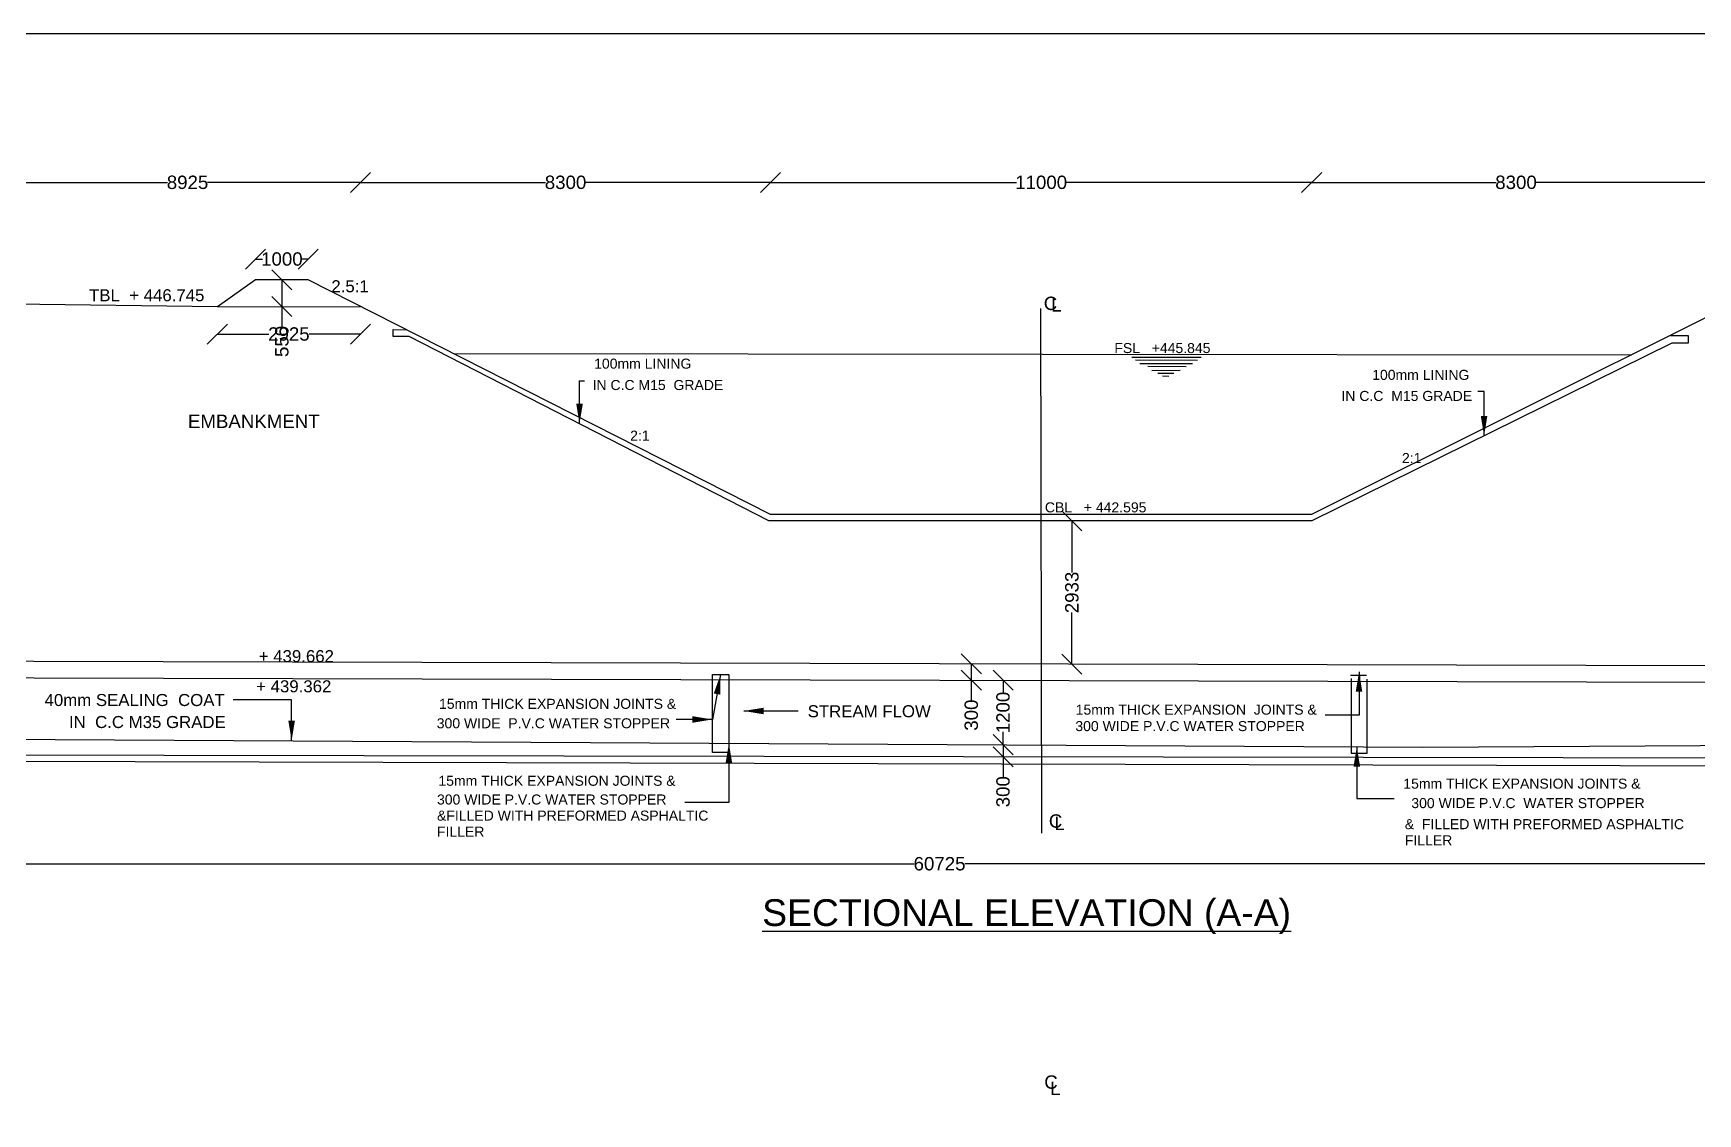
# Model space of a CAD drawing. Header units: millimetres. Extents: x 5759293 to 5767347, y 20978867 to 20983265.
# Drawn here: x 5761352 to 5763843, y 20981649 to 20983265 of the extents above; entities that cross this region are included whole.
import ezdxf

# ---------------------------------------------------------------- set-up
doc = ezdxf.new("R2010")
doc.units = ezdxf.units.MM
doc.header["$MEASUREMENT"] = 0
for name, color, linetype in [('DIMENSIONS', 7, 'Continuous'), ('DRAWING', 2, 'Continuous'), ('TEXT', 7, 'Continuous')]:
    doc.layers.add(name, color=color, linetype=linetype)
doc.styles.get("Standard").update_dxf_attribs({"font": 'arial.ttf', "height": 20})
doc.dimstyles.get("Standard").update_dxf_attribs({"dimtxt": 12, "dimasz": 30, "dimexe": 0.18, "dimexo": 0.0625, "dimgap": 0.09, "dimtad": 0, "dimdec": 0, "dimzin": 0, "dimdsep": 46, "dimtxsty": 'Standard', "dimblk": 'OBLIQUE', "dimcen": 0.09, "dimse1": 1, "dimse2": 1, "dimadec": 0, "dimazin": 0, "dimtfac": 1, "dimtdec": 0, "dimtofl": 0, "dimtmove": 0, "dimatfit": 3, "dimfxl": 1, "dimtolj": 1, "dimtzin": 0, "dimarcsym": 0})

# ---------------------------------------------------------------- blocks, each defined once
blk = doc.blocks.new('_Oblique')
at = {"color": 0, "linetype": 'ByBlock', "lineweight": -2}
blk.add_line((-0.5, -0.5), (0.5, 0.5), dxfattribs=at)
blk = doc.blocks.new('*D9')
at = {"layer": 'Defpoints', "color": 0, "transparency": 16777216}
for p in [(5761841.3, 20983042.3), (5761323.6, 20982860.3), (5761841.3, 20982856.8)]:
    blk.add_point(p, dxfattribs=at)
at = {"layer": 'DIMENSIONS', "color": 0, "lineweight": -2, "transparency": 16777216}
for p, q in [((5761323.6, 20983042.3), (5761552.4, 20983042.3)), ((5761841.3, 20983042.3), (5761612.5, 20983042.3))]:
    blk.add_line(p, q, dxfattribs=at)
at = {"layer": 'DIMENSIONS', "color": 0, "lineweight": -2, "transparency": 16777216, "xscale": 30, "yscale": 30, "zscale": 30, "rotation": 180}
blk.add_blockref('_Oblique', (5761323.6, 20983042.3), dxfattribs=at)
at = {"layer": 'DIMENSIONS', "color": 0, "lineweight": -2, "transparency": 16777216, "xscale": 30, "yscale": 30, "zscale": 30}
blk.add_blockref('_Oblique', (5761841.3, 20983042.3), dxfattribs=at)
at = {"layer": 'DIMENSIONS', "color": 0, "transparency": 16777216, "insert": (5761582.4, 20983042.3), "char_height": 20, "attachment_point": 5}
blk.add_mtext('\\A1;8925', dxfattribs=at)
blk = doc.blocks.new('*D10')
at = {"layer": 'Defpoints', "color": 0, "transparency": 16777216}
for p in [(5762455.2, 20983042.3), (5761841.3, 20982856.8), (5762455.2, 20982545.6)]:
    blk.add_point(p, dxfattribs=at)
at = {"layer": 'DIMENSIONS', "color": 0, "lineweight": -2, "transparency": 16777216}
for p, q in [((5761841.3, 20983042.3), (5762118.3, 20983042.3)), ((5762455.2, 20983042.3), (5762178.2, 20983042.3))]:
    blk.add_line(p, q, dxfattribs=at)
at = {"layer": 'DIMENSIONS', "color": 0, "lineweight": -2, "transparency": 16777216, "xscale": 30, "yscale": 30, "zscale": 30, "rotation": 180}
blk.add_blockref('_Oblique', (5761841.3, 20983042.3), dxfattribs=at)
at = {"layer": 'DIMENSIONS', "color": 0, "lineweight": -2, "transparency": 16777216, "xscale": 30, "yscale": 30, "zscale": 30}
blk.add_blockref('_Oblique', (5762455.2, 20983042.3), dxfattribs=at)
at = {"layer": 'DIMENSIONS', "color": 0, "transparency": 16777216, "insert": (5762148.2, 20983042.3), "char_height": 20, "attachment_point": 5}
blk.add_mtext('\\A1;8300', dxfattribs=at)
blk = doc.blocks.new('*D11')
at = {"layer": 'Defpoints', "color": 0, "transparency": 16777216}
for p in [(5763265, 20983042.3), (5762455.2, 20982545.6), (5763265, 20982545.6)]:
    blk.add_point(p, dxfattribs=at)
at = {"layer": 'DIMENSIONS', "color": 0, "lineweight": -2, "transparency": 16777216}
for p, q in [((5762455.2, 20983042.3), (5762823.3, 20983042.3)), ((5763265, 20983042.3), (5762896.8, 20983042.3))]:
    blk.add_line(p, q, dxfattribs=at)
at = {"layer": 'DIMENSIONS', "color": 0, "lineweight": -2, "transparency": 16777216, "xscale": 30, "yscale": 30, "zscale": 30, "rotation": 180}
blk.add_blockref('_Oblique', (5762455.2, 20983042.3), dxfattribs=at)
at = {"layer": 'DIMENSIONS', "color": 0, "lineweight": -2, "transparency": 16777216, "xscale": 30, "yscale": 30, "zscale": 30}
blk.add_blockref('_Oblique', (5763265, 20983042.3), dxfattribs=at)
at = {"layer": 'DIMENSIONS', "color": 0, "transparency": 16777216, "insert": (5762860.1, 20983042.3), "char_height": 20, "attachment_point": 5}
blk.add_mtext('\\A1;11000', dxfattribs=at)
blk = doc.blocks.new('*D12')
at = {"layer": 'Defpoints', "color": 0, "transparency": 16777216}
for p in [(5763876.8, 20983042.3), (5763876.8, 20982848.5), (5763265, 20982545.6)]:
    blk.add_point(p, dxfattribs=at)
at = {"layer": 'DIMENSIONS', "color": 0, "lineweight": -2, "transparency": 16777216}
for p, q in [((5763265, 20983042.3), (5763541, 20983042.3)), ((5763876.8, 20983042.3), (5763600.8, 20983042.3))]:
    blk.add_line(p, q, dxfattribs=at)
at = {"layer": 'DIMENSIONS', "color": 0, "lineweight": -2, "transparency": 16777216, "xscale": 30, "yscale": 30, "zscale": 30, "rotation": 180}
blk.add_blockref('_Oblique', (5763265, 20983042.3), dxfattribs=at)
at = {"layer": 'DIMENSIONS', "color": 0, "lineweight": -2, "transparency": 16777216, "xscale": 30, "yscale": 30, "zscale": 30}
blk.add_blockref('_Oblique', (5763876.8, 20983042.3), dxfattribs=at)
at = {"layer": 'DIMENSIONS', "color": 0, "transparency": 16777216, "insert": (5763570.9, 20983042.3), "char_height": 20, "attachment_point": 5}
blk.add_mtext('\\A1;8300', dxfattribs=at)
blk = doc.blocks.new('*D25')
at = {"layer": 'Defpoints', "color": 0, "transparency": 16777216}
for p in [(5760577.4, 20982123.5), (5764838.6, 20982106.5), (5764838.6, 20978904.5)]:
    blk.add_point(p, dxfattribs=at)
at = {"layer": 'DIMENSIONS', "color": 0, "lineweight": -2, "transparency": 16777216}
for p, q in [((5760577.4, 20978904.5), (5762670.1, 20978904.5)), ((5764838.6, 20978904.5), (5762745.9, 20978904.5))]:
    blk.add_line(p, q, dxfattribs=at)
at = {"layer": 'DIMENSIONS', "color": 0, "lineweight": -2, "transparency": 16777216, "xscale": 30, "yscale": 30, "zscale": 30, "rotation": 180}
blk.add_blockref('_Oblique', (5760577.4, 20978904.5), dxfattribs=at)
at = {"layer": 'DIMENSIONS', "color": 0, "lineweight": -2, "transparency": 16777216, "xscale": 30, "yscale": 30, "zscale": 30}
blk.add_blockref('_Oblique', (5764838.6, 20978904.5), dxfattribs=at)
at = {"layer": 'DIMENSIONS', "color": 0, "transparency": 16777216, "insert": (5762708, 20978904.5), "char_height": 20, "attachment_point": 5}
blk.add_mtext('\\A1;60725', dxfattribs=at)
blk = doc.blocks.new('*D26')
at = {"layer": 'Defpoints', "color": 0, "transparency": 16777216}
for p in [(5760577.4, 20982123.5), (5764838.6, 20982106.5), (5764838.6, 20982023)]:
    blk.add_point(p, dxfattribs=at)
at = {"layer": 'DIMENSIONS', "color": 0, "lineweight": -2, "transparency": 16777216}
for p, q in [((5760577.4, 20982023), (5762670.1, 20982023)), ((5764838.6, 20982023), (5762745.9, 20982023))]:
    blk.add_line(p, q, dxfattribs=at)
at = {"layer": 'DIMENSIONS', "color": 0, "lineweight": -2, "transparency": 16777216, "xscale": 30, "yscale": 30, "zscale": 30, "rotation": 180}
blk.add_blockref('_Oblique', (5760577.4, 20982023), dxfattribs=at)
at = {"layer": 'DIMENSIONS', "color": 0, "lineweight": -2, "transparency": 16777216, "xscale": 30, "yscale": 30, "zscale": 30}
blk.add_blockref('_Oblique', (5764838.6, 20982023), dxfattribs=at)
at = {"layer": 'DIMENSIONS', "color": 0, "transparency": 16777216, "insert": (5762708, 20982023), "char_height": 20, "attachment_point": 5}
blk.add_mtext('\\A1;60725', dxfattribs=at)
blk = doc.blocks.new('*D32')
at = {"layer": 'Defpoints', "color": 0, "transparency": 16777216}
for p in [(5762774.7, 20982322.1), (5762755.6, 20982297.5), (5762774.6, 20982297.5)]:
    blk.add_point(p, dxfattribs=at)
at = {"layer": 'DIMENSIONS', "color": 0, "lineweight": -2, "transparency": 16777216}
for p, q in [((5762755.6, 20982322.1), (5762755.6, 20982297.5)), ((5762755.6, 20982297.5), (5762755.6, 20982267.5))]:
    blk.add_line(p, q, dxfattribs=at)
at = {"layer": 'DIMENSIONS', "color": 0, "lineweight": -2, "transparency": 16777216, "xscale": 30, "yscale": 30, "zscale": 30}
for p, rotation in [((5762755.6, 20982322.1), 90), ((5762755.6, 20982297.5), 270)]:
    blk.add_blockref('_Oblique', p, dxfattribs=dict(at, rotation=rotation))
at = {"layer": 'DIMENSIONS', "color": 0, "transparency": 16777216, "insert": (5762755.6, 20982245.4), "char_height": 20, "attachment_point": 5, "rotation": 90}
blk.add_mtext('\\A1;300', dxfattribs=at)
blk = doc.blocks.new('*D33')
at = {"layer": 'Defpoints', "color": 0, "transparency": 16777216}
for p in [(5762803.7, 20982297.5), (5762803.1, 20982201.2), (5762803.1, 20982201.2)]:
    blk.add_point(p, dxfattribs=at)
at = {"layer": 'DIMENSIONS', "color": 0, "lineweight": -2, "transparency": 16777216}
for p, q in [((5762803.1, 20982297.5), (5762803.1, 20982278.3)), ((5762803.1, 20982201.2), (5762803.1, 20982220.3))]:
    blk.add_line(p, q, dxfattribs=at)
at = {"layer": 'DIMENSIONS', "color": 0, "lineweight": -2, "transparency": 16777216, "xscale": 30, "yscale": 30, "zscale": 30}
for p, rotation in [((5762803.1, 20982297.5), 90), ((5762803.1, 20982201.2), 270)]:
    blk.add_blockref('_Oblique', p, dxfattribs=dict(at, rotation=rotation))
at = {"layer": 'DIMENSIONS', "color": 0, "transparency": 16777216, "insert": (5762803.1, 20982249.3), "char_height": 20, "attachment_point": 5, "rotation": 90}
blk.add_mtext('\\A1;1200', dxfattribs=at)
blk = doc.blocks.new('*D34')
at = {"layer": 'Defpoints', "color": 0, "transparency": 16777216}
for p in [(5762803.1, 20982201.2), (5762803.1, 20982183), (5762803.1, 20982183)]:
    blk.add_point(p, dxfattribs=at)
at = {"layer": 'DIMENSIONS', "color": 0, "lineweight": -2, "transparency": 16777216}
for p, q in [((5762803.1, 20982201.2), (5762803.1, 20982183)), ((5762803.1, 20982183), (5762803.1, 20982153))]:
    blk.add_line(p, q, dxfattribs=at)
at = {"layer": 'DIMENSIONS', "color": 0, "lineweight": -2, "transparency": 16777216, "xscale": 30, "yscale": 30, "zscale": 30}
for p, rotation in [((5762803.1, 20982201.2), 90), ((5762803.1, 20982183), 270)]:
    blk.add_blockref('_Oblique', p, dxfattribs=dict(at, rotation=rotation))
at = {"layer": 'DIMENSIONS', "color": 0, "transparency": 16777216, "insert": (5762803.1, 20982130.8), "char_height": 20, "attachment_point": 5, "rotation": 90}
blk.add_mtext('\\A1;300', dxfattribs=at)
blk = doc.blocks.new('*D35')
at = {"layer": 'Defpoints', "color": 0, "transparency": 16777216}
for p in [(5762909.2, 20982536), (5762906.2, 20982321.7), (5762908.6, 20982321.7)]:
    blk.add_point(p, dxfattribs=at)
at = {"layer": 'DIMENSIONS', "color": 0, "lineweight": -2, "transparency": 16777216}
for p, q in [((5762906.2, 20982536), (5762906.2, 20982459)), ((5762906.2, 20982321.7), (5762906.2, 20982398.8))]:
    blk.add_line(p, q, dxfattribs=at)
at = {"layer": 'DIMENSIONS', "color": 0, "lineweight": -2, "transparency": 16777216, "xscale": 30, "yscale": 30, "zscale": 30}
for p, rotation in [((5762906.2, 20982536), 90), ((5762906.2, 20982321.7), 270)]:
    blk.add_blockref('_Oblique', p, dxfattribs=dict(at, rotation=rotation))
at = {"layer": 'DIMENSIONS', "color": 0, "transparency": 16777216, "insert": (5762906.2, 20982428.9), "char_height": 20, "attachment_point": 5, "rotation": 90}
blk.add_mtext('\\A1;2933', dxfattribs=at)
blk = doc.blocks.new('*D48')
at = {"layer": 'Defpoints', "color": 0, "transparency": 16777216}
for p in [(5761763.1, 20982927.6), (5761684.2, 20982896.5), (5761763.1, 20982896.5)]:
    blk.add_point(p, dxfattribs=at)
at = {"layer": 'DIMENSIONS', "color": 0, "lineweight": -2, "transparency": 16777216}
for p, q in [((5761684.2, 20982927.6), (5761694.6, 20982927.6)), ((5761763.1, 20982927.6), (5761752.6, 20982927.6))]:
    blk.add_line(p, q, dxfattribs=at)
at = {"layer": 'DIMENSIONS', "color": 0, "lineweight": -2, "transparency": 16777216, "xscale": 30, "yscale": 30, "zscale": 30, "rotation": 180}
blk.add_blockref('_Oblique', (5761684.2, 20982927.6), dxfattribs=at)
at = {"layer": 'DIMENSIONS', "color": 0, "lineweight": -2, "transparency": 16777216, "xscale": 30, "yscale": 30, "zscale": 30}
blk.add_blockref('_Oblique', (5761763.1, 20982927.6), dxfattribs=at)
at = {"layer": 'DIMENSIONS', "color": 0, "transparency": 16777216, "insert": (5761723.6, 20982927.6), "char_height": 20, "attachment_point": 5}
blk.add_mtext('\\A1;1000', dxfattribs=at)
blk = doc.blocks.new('*D49')
at = {"layer": 'Defpoints', "color": 0, "transparency": 16777216}
for p in [(5761723.6, 20982896.5), (5761723.6, 20982856.6), (5761723.6, 20982856.6)]:
    blk.add_point(p, dxfattribs=at)
at = {"layer": 'DIMENSIONS', "color": 0, "lineweight": -2, "transparency": 16777216}
for p, q in [((5761723.6, 20982896.5), (5761723.6, 20982856.6)), ((5761723.6, 20982856.6), (5761723.6, 20982826.6))]:
    blk.add_line(p, q, dxfattribs=at)
at = {"layer": 'DIMENSIONS', "color": 0, "lineweight": -2, "transparency": 16777216, "xscale": 30, "yscale": 30, "zscale": 30}
for p, rotation in [((5761723.6, 20982896.5), 90), ((5761723.6, 20982856.6), 270)]:
    blk.add_blockref('_Oblique', p, dxfattribs=dict(at, rotation=rotation))
at = {"layer": 'DIMENSIONS', "color": 0, "transparency": 16777216, "insert": (5761723.6, 20982804.4), "char_height": 20, "attachment_point": 5, "rotation": 90}
blk.add_mtext('\\A1;550', dxfattribs=at)
blk = doc.blocks.new('*D50')
at = {"layer": 'Defpoints', "color": 0, "transparency": 16777216}
for p in [(5761627, 20982856.4), (5761841.3, 20982856.8), (5761841.3, 20982815.4)]:
    blk.add_point(p, dxfattribs=at)
at = {"layer": 'DIMENSIONS', "color": 0, "lineweight": -2, "transparency": 16777216}
for p, q in [((5761627, 20982815.4), (5761703.9, 20982815.4)), ((5761841.3, 20982815.4), (5761764.3, 20982815.4))]:
    blk.add_line(p, q, dxfattribs=at)
at = {"layer": 'DIMENSIONS', "color": 0, "lineweight": -2, "transparency": 16777216, "xscale": 30, "yscale": 30, "zscale": 30, "rotation": 180}
blk.add_blockref('_Oblique', (5761627, 20982815.4), dxfattribs=at)
at = {"layer": 'DIMENSIONS', "color": 0, "lineweight": -2, "transparency": 16777216, "xscale": 30, "yscale": 30, "zscale": 30}
blk.add_blockref('_Oblique', (5761841.3, 20982815.4), dxfattribs=at)
at = {"layer": 'DIMENSIONS', "color": 0, "transparency": 16777216, "insert": (5761734.1, 20982815.4), "char_height": 20, "attachment_point": 5}
blk.add_mtext('\\A1;2925', dxfattribs=at)

msp = doc.modelspace()

# ---------------------------------------------------------------- linework, layer by layer
at = {"layer": 'DRAWING', "color": 0}
for points in [[(5767302.5, 20978870.9), (5759292.9, 20978870.9), (5759292.9, 20983265.3), (5767302.5, 20983265.3)], [(5762368, 20982306.4), (5762392.7, 20982306.4), (5762392.7, 20982189.6), (5762368, 20982189.6)]]:
    msp.add_lwpolyline(points, close=True, dxfattribs=at)
for points in [[(5765932.2, 20982449.4), (5765015.3, 20982449.4), (5764793.8, 20982556.7), (5764756.2, 20982556.7), (5764171.7, 20982848.5), (5763881.3, 20982848.5), (5763872.3, 20982848.5), (5763265, 20982545.6), (5762455.2, 20982545.6), (5761763.1, 20982896.5), (5761684.2, 20982896.5), (5761627, 20982856.4), (5761323.6, 20982860.3), (5760659.5, 20982529.1), (5760619.9, 20982529.1), (5760327.4, 20982380.1), (5759375.2, 20982380.1)], [(5761627, 20982856.4), (5761841.3, 20982856.8)], [(5762859.3, 20982853.9), (5762860.7, 20982068.8)], [(5763802.2, 20982813.5), (5763828.4, 20982813.5), (5763828.4, 20982801.7), (5763804.2, 20982801.7), (5763265.5, 20982536), (5762452.6, 20982536), (5761914.2, 20982811.8), (5761890.1, 20982811.8), (5761890.1, 20982822.4), (5761910.5, 20982821.8)], [(5761980.3, 20982786.4), (5763743.9, 20982784.5)], [(5762995.9, 20982780.9), (5763099.8, 20982780.8)], [(5763094.3, 20982776), (5763001.5, 20982776.2)], [(5763007.9, 20982771.6), (5763086.8, 20982771.2)], [(5763077, 20982766.4), (5763019.7, 20982766.7)], [(5763026, 20982761), (5763068.2, 20982761.2)], [(5763058.5, 20982756.5), (5763035, 20982756.6)], [(5763051.1, 20982752.1), (5763041.9, 20982752.4)], [(5759375.2, 20982223.4), (5760671.7, 20982213.1), (5763431.3, 20982197.7), (5764928.2, 20982206.2), (5765229, 20982213.9), (5765932.2, 20982213.9), (5765932.2, 20982319.7), (5765954.7, 20982331.5), (5765908.6, 20982340.5), (5765932.2, 20982350.3), (5765932.2, 20982530.4)], [(5764837, 20982316.7), (5760577.4, 20982327.8), (5760619.9, 20982529.1)], [(5760012.2, 20982380.1), (5760012.2, 20982123.5), (5760577.4, 20982123.5), (5760577.4, 20982303.3), (5764838.6, 20982292.1), (5764838.6, 20982106.5)], [(5763323.4, 20982305.1), (5763346.9, 20982305.1)], [(5763324.3, 20982300.4), (5763324.3, 20982188.4), (5763348, 20982188.4), (5763348, 20982299.2)], [(5763336.5, 20982305.1), (5763336.5, 20982289)], [(5764838.6, 20982179.5), (5761247.3, 20982185.6), (5760577.4, 20982188.9)], [(5760577.4, 20982178.3), (5764838.6, 20982166.9)]]:
    msp.add_lwpolyline(points, dxfattribs=at)

# ---------------------------------------------------------------- texts
at = {"layer": 'TEXT', "color": 0}
for s, height, p in [('2.5:1', 18, (5761797.7, 20982878)), ('TBL  + 446.745', 18, (5761435, 20982864.5)), ('C', 20, (5762864, 20982851.4)), ('L', 20, (5762875, 20982849.1)), ('FSL   +445.845', 15, (5762969.7, 20982787)), ('100mm LINING', 15, (5762191, 20982763.7)), ('100mm LINING', 15, (5763355.6, 20982746.9)), ('IN C.C M15  GRADE', 15, (5762188.7, 20982731.7)), ('IN C.C  M15 GRADE', 15, (5763309.6, 20982715.4)), ('EMBANKMENT', 20, (5761583, 20982674.9)), ('2:1', 15, (5762244.9, 20982656)), ('2:1', 15, (5763400.2, 20982622.5)), ('CBL   + 442.595', 15, (5762865.7, 20982548.7)), ('+ 439.662', 18, (5761689, 20982324.6)), ('+ 439.362', 18, (5761685.1, 20982279.5)), ('40mm SEALING  COAT', 18, (5761368.4, 20982259)), ('15mm THICK EXPANSION JOINTS &', 15, (5761958.8, 20982254.8)), ('IN  C.C M35 GRADE', 18, (5761404.9, 20982226.1)), ('300 WIDE  P.V.C WATER STOPPER ', 15, (5761955.4, 20982225.7)), ('STREAM FLOW', 18, (5762510.6, 20982242.2)), ('15mm THICK EXPANSION  JOINTS &', 15, (5762911.8, 20982246.1)), ('300 WIDE P.V.C WATER STOPPER', 15, (5762911.3, 20982221.5)), ('15mm THICK EXPANSION JOINTS &', 15, (5761957.9, 20982139.7)), ('15mm THICK EXPANSION JOINTS &', 15, (5763402.2, 20982135.4)), ('300 WIDE P.V.C WATER STOPPER', 15, (5761955.8, 20982111.7)), ('300 WIDE P.V.C  WATER STOPPER', 15, (5763414.2, 20982106.3)), ('&FILLED WITH PREFORMED ASPHALTIC', 15, (5761955.8, 20982087.6)), ('C', 20, (5762871.6, 20982077)), ('L', 20, (5762879.8, 20982073.5)), ('&  FILLED WITH PREFORMED ASPHALTIC', 15, (5763404.5, 20982074.8)), ('FILLER', 15, (5761955.8, 20982063.5)), ('FILLER', 15, (5763404.5, 20982050.7)), ('%%USECTIONAL ELEVATION (A-A)', 40, (5762442.5, 20981930)), ('C', 20, (5762864.8, 20981686.5)), ('L', 20, (5762873.5, 20981677))]:
    msp.add_text(s, height=height, dxfattribs=at).set_placement(p)

# ---------------------------------------------------------------- dimensions: what is measured, and where the dimension line sits
at = {"layer": 'DIMENSIONS', "color": 0}
for base, p1, p2, text, picture, middle in [((5761841.3, 20983042.3), (5761323.6, 20982860.3), (5761841.3, 20982856.8), '8925', '*D9', (5761582.4, 20983042.3)), ((5762455.2, 20983042.3), (5761841.3, 20982856.8), (5762455.2, 20982545.6), '8300', '*D10', (5762148.2, 20983042.3)), ((5763265, 20983042.3), (5762455.2, 20982545.6), (5763265, 20982545.6), '11000', '*D11', (5762860.1, 20983042.3)), ((5763876.8, 20983042.3), (5763265, 20982545.6), (5763876.8, 20982848.5), '8300', '*D12', (5763570.9, 20983042.3)), ((5761763.1, 20982927.6), (5761684.2, 20982896.5), (5761763.1, 20982896.5), '1000', '*D48', (5761723.6, 20982927.6)), ((5761841.3, 20982815.4), (5761627, 20982856.4), (5761841.3, 20982856.8), '2925', '*D50', (5761734.1, 20982815.4)), ((5764838.6, 20978904.5), (5760577.4, 20982123.5), (5764838.6, 20982106.5), '60725', '*D25', (5762708, 20978904.5)), ((5764838.6, 20982023), (5760577.4, 20982123.5), (5764838.6, 20982106.5), '60725', '*D26', (5762708, 20982023))]:
    dim = msp.add_linear_dim(base=base, p1=p1, p2=p2, text=text, dimstyle='Standard', dxfattribs=at)
    dim.commit()
    dim.dimension.update_dxf_attribs({"geometry": picture, "text_midpoint": middle})
for base, p1, p2, text, picture, middle in [((5761723.6, 20982856.6), (5761723.6, 20982896.5), (5761723.6, 20982856.6), '550', '*D49', (5761723.6, 20982804.4)), ((5762906.2, 20982321.7), (5762909.2, 20982536), (5762908.6, 20982321.7), '2933', '*D35', (5762906.2, 20982428.9)), ((5762755.6, 20982297.5), (5762774.7, 20982322.1), (5762774.6, 20982297.5), '300', '*D32', (5762755.6, 20982245.4)), ((5762803.1, 20982201.2), (5762803.7, 20982297.5), (5762803.1, 20982201.2), '1200', '*D33', (5762803.1, 20982249.3)), ((5762803.1, 20982183), (5762803.1, 20982201.2), (5762803.1, 20982183), '300', '*D34', (5762803.1, 20982130.8))]:
    dim = msp.add_linear_dim(base=base, p1=p1, p2=p2, angle=90, text=text, dimstyle='Standard', dxfattribs=at)
    dim.commit()
    dim.dimension.update_dxf_attribs({"geometry": picture, "text_midpoint": middle})

# ---------------------------------------------------------------- leaders
for points in [[(5762169.1, 20982681.3), (5762169.1, 20982745.3), (5762176.7, 20982745.3)], [(5763523.1, 20982663.1), (5763523.1, 20982729.6), (5763513.7, 20982729.6)], [(5762380.3, 20982306.4), (5762368, 20982238.9)], [(5763335.9, 20982310.3), (5763335.9, 20982245.3), (5763285.3, 20982245.3)], [(5761738.2, 20982207.1), (5761738.2, 20982268.2), (5761650.7, 20982268.2)], [(5762368, 20982238.9), (5762313.8, 20982238.9)], [(5762415, 20982251.6), (5762496.4, 20982251.6)], [(5762392.7, 20982203.5), (5762392.7, 20982114.6), (5762326.7, 20982114.6)], [(5763332.6, 20982198.2), (5763332.6, 20982120.7), (5763388.7, 20982120.7)]]:
    msp.add_leader(points, dimstyle='Standard', override={"dimgap": 0.09, "dimtad": 0}, dxfattribs=at)

doc.saveas('drawing.dxf')
